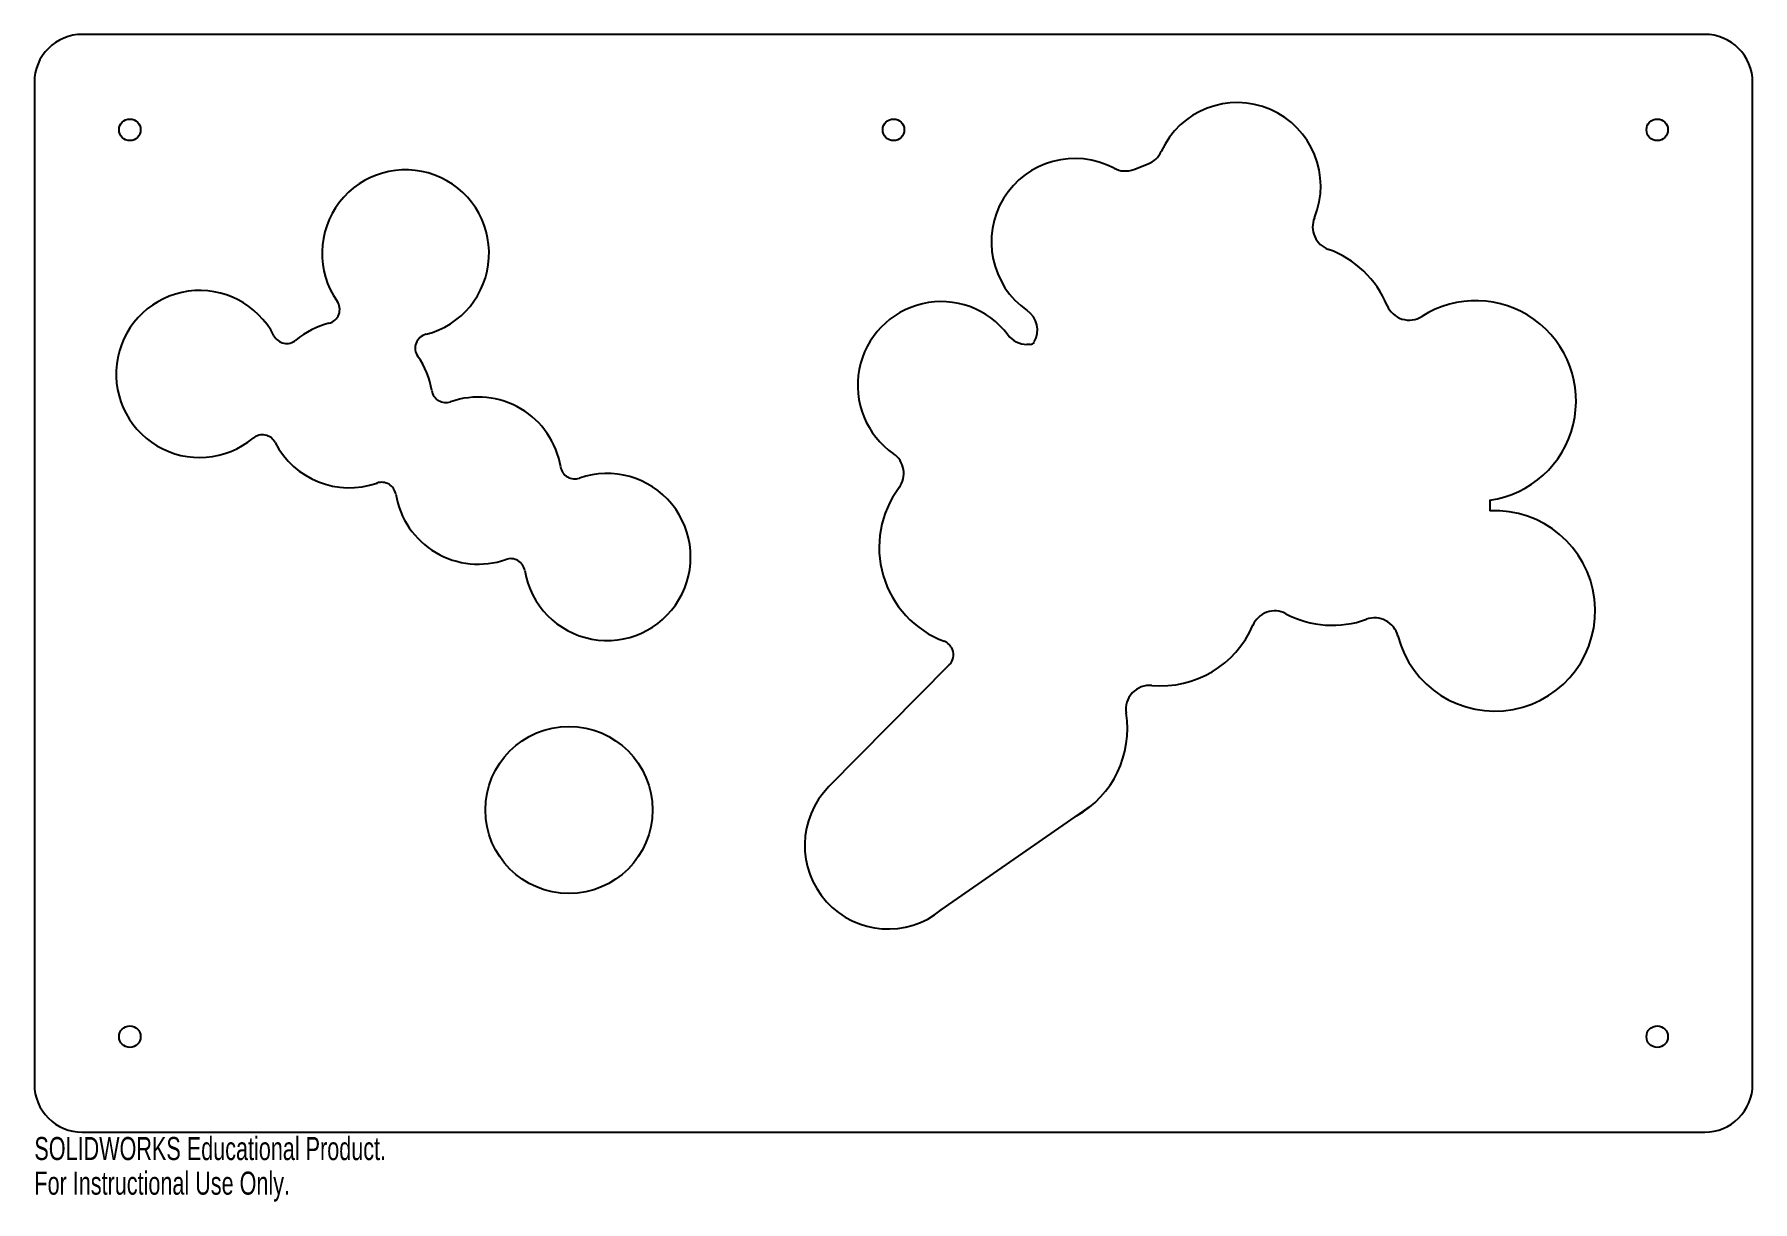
# Model space of a CAD drawing. Header units: millimetres. Extents: x -5 to 355, y -240 to 5.
import ezdxf

# ---------------------------------------------------------------- set-up
doc = ezdxf.new("R2010")
doc.units = ezdxf.units.MM
doc.styles.add('SLDTEXTSTYLE0', font='TXT', dxfattribs={"width": 0.7})

msp = doc.modelspace()

# ---------------------------------------------------------------- linework, layer by layer
at = {"color": 7, "linetype": 'Continuous'}
for p, q in [((344.97, 4.88), (4.97, 4.88)), ((-5.03, -5.12), (-5.03, -215.12)), ((354.97, -215.12), (354.97, -5.12)), ((225.32, -23.41), (228.29, -22.26)), ((203.59, -60.08), (202.93, -60.08)), ((299.93, -92.71), (299.93, -94.95)), ((187.32, -124.02), (187.3, -123.97)), ((161.42, -152.73), (186.66, -127.24)), ((184.97, -178.57), (216.45, -156.72)), ((4.97, -225.12), (344.97, -225.12))]:
    msp.add_line(p, q, dxfattribs=at)
for centre, radius in [((14.97, -15.12), 2.25), ((174.97, -15.12), 2.25), ((334.97, -15.12), 2.25), ((106.97, -157.62), 17.5), ((14.97, -205.12), 2.25), ((334.97, -205.12), 2.25)]:
    msp.add_circle(centre, radius, dxfattribs=at)
for centre, radius, start, end in [((4.96, -5.12), 9.99, 89.9673, 180.0327), ((344.97, -5.12), 9.99, 359.9649, 90.0338), ((246.97, -26.92), 17.5, 337.6929, 155.5166), ((212.97, -38.62), 17.5, 62.0405, 235.1681), ((226.49, -17.6), 5, 291.1546, 335.5166), ((72.74, -41), 17.5, 284.1776, 214.9738), ((223.52, -18.75), 5, 242.0405, 291.1546), ((267.78, -35.46), 5, 157.6929, 250.179), ((258.97, -59.92), 21, 22.448, 70.179), ((29.6, -66.27), 17.5, 27.2491, 309.8597), ((55.95, -52.75), 3, 284.1776, 34.9738), ((184.97, -68.62), 17.5, 37.0117, 235.1681), ((200.12, -57.09), 5, 330.2183, 55.1681), ((283, -49.99), 5, 202.448, 302.5008), ((296.97, -71.92), 21, 278.1117, 122.5008), ((60.97, -72.62), 17.5, 104.1776, 129.8597), ((47.83, -56.89), 3, 207.2491, 309.8597), ((77.76, -60.87), 3, 104.1776, 214.9738), ((202.93, -55.08), 5, 217.0117, 270), ((203.59, -59.08), 1, 270, 330.2183), ((60.97, -72.62), 17.5, 9.3996, 34.9738), ((81.19, -69.27), 3, 189.3996, 289.2991), ((87.97, -88.62), 17.5, 9.3996, 109.2991), ((42.74, -82.01), 3, 27.2491, 129.8597), ((60.97, -72.62), 17.5, 207.2491, 289.2991), ((108.19, -85.27), 3, 189.3996, 289.2991), ((172.12, -87.09), 5, 323.3191, 55.1681), ((67.74, -91.97), 3, 9.3996, 109.2991), ((114.97, -104.62), 17.5, 189.3996, 109.2991), ((87.97, -88.62), 17.5, 189.3996, 289.2991), ((192.97, -102.62), 21, 143.3191, 249.3726), ((300.97, -115.92), 21, 194.3864, 92.8301), ((94.74, -107.97), 3, 9.3996, 109.2991), ((254.84, -120.92), 5, 62.1984, 156.665), ((266.97, -97.92), 21, 242.1984, 289.819), ((275.78, -122.38), 5, 14.3864, 109.819), ((184.51, -125.08), 3, 21.6867, 69.3726), ((230.97, -110.62), 21, 264.8674, 336.665), ((184.53, -125.13), 3, 315.2847, 21.6867), ((228.64, -136.52), 5, 84.8674, 189.0825), ((202.97, -140.62), 21, 299.578, 9.0825), ((173.86, -165.05), 17.5, 135.2847, 309.4081), ((4.96, -215.13), 9.99, 179.9673, 270.0327), ((344.97, -215.13), 9.99, 269.966, 0.0327)]:
    msp.add_arc(centre, radius, start, end, dxfattribs=at)

# ---------------------------------------------------------------- texts
at = {"color": 7, "linetype": 'Continuous', "char_height": 4.8336, "attachment_point": 1, "style": 'SLDTEXTSTYLE0'}
for s, insert in [('SOLIDWORKS Educational Product.', (-5.03, -226.14)), ('For Instructional Use Only.', (-5.03, -233.39))]:
    msp.add_mtext(s, dxfattribs=dict(at, insert=insert))

doc.saveas('drawing.dxf')
